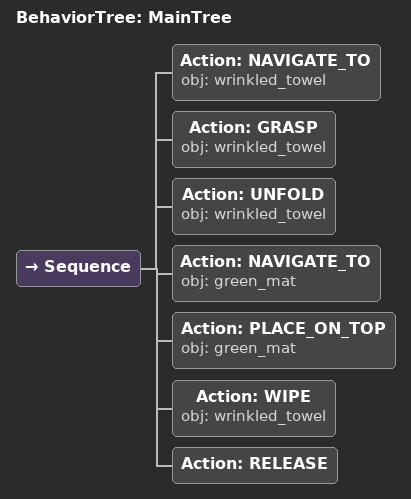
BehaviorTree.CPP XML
<root main_tree_to_execute="MainTree">
  <BehaviorTree ID="MainTree">
    <Sequence>
      <!-- Navigate to wrinkled_towel -->
      <Action ID="NAVIGATE_TO" obj="wrinkled_towel"/>
      <!-- Grasp wrinkled_towel -->
      <Action ID="GRASP" obj="wrinkled_towel"/>
      <!-- Unfold wrinkled_towel -->
      <Action ID="UNFOLD" obj="wrinkled_towel"/>
      <!-- Navigate to green_mat -->
      <Action ID="NAVIGATE_TO" obj="green_mat"/>
      <!-- Place on green_mat -->
      <Action ID="PLACE_ON_TOP" obj="green_mat"/>
      <!-- Smooth (wipe) wrinkled_towel on green_mat -->
      <Action ID="WIPE" obj="wrinkled_towel"/>
      <!-- Release -->
      <Action ID="RELEASE"/>
    </Sequence>
  </BehaviorTree>
</root>
